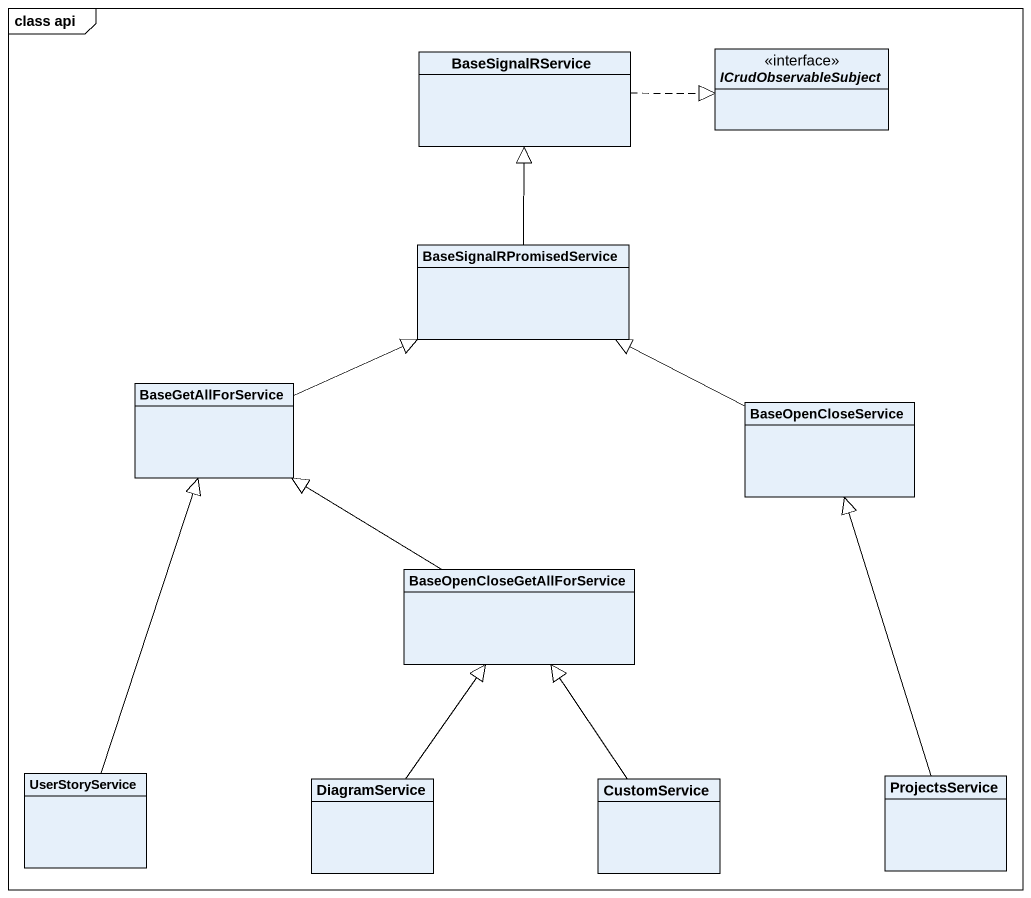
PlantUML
@startuml
mainframe class api
hide circle
hide empty members
class BaseSignalRService
interface ICrudObservableSubject <<interface>>
class BaseSignalRPromisedService
class BaseGetAllForService
class BaseOpenCloseService
class "BaseOpenCloseGetAllForService" as BaseOpenCloseGetAllForServic
class UserStoryService
class DiagramService
class CustomService
class ProjectsService
BaseSignalRService .right.|> ICrudObservableSubject
BaseSignalRPromisedService -up-|> BaseSignalRService
BaseGetAllForService -right-|> BaseSignalRPromisedService
BaseOpenCloseService -left-|> BaseSignalRPromisedService
BaseOpenCloseGetAllForServic -up-|> BaseGetAllForService
UserStoryService -up-|> BaseGetAllForService
DiagramService -up-|> BaseOpenCloseGetAllForServic
CustomService -up-|> BaseOpenCloseGetAllForServic
ProjectsService -up-|> BaseOpenCloseService
@enduml
